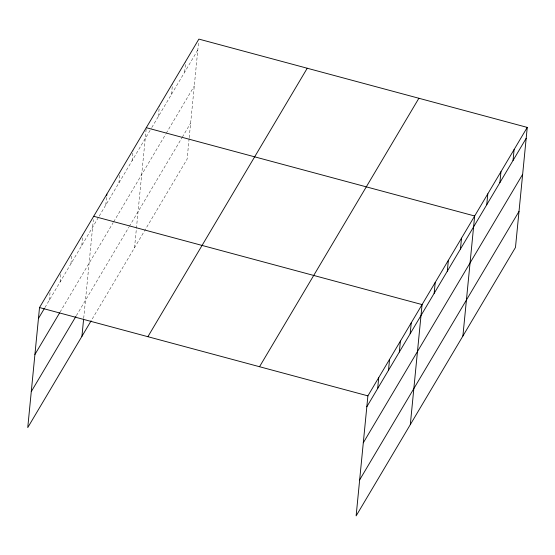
<?xml version="1.0" encoding="UTF-8"?>
<svg xmlns="http://www.w3.org/2000/svg" width="555" height="555" viewBox="0 0 555 555"><rect width="100%" height="100%" fill="white"/><g stroke="black" fill="none" stroke-linecap="round" stroke-linejoin="round"><path stroke-width="0.42" stroke-dasharray="2.77 2.08" d="M49.284 300.213L50.276 290.14M60.12 281.961L60.863 274.406M70.957 263.708L71.699 256.146M81.793 245.449L82.861 234.536M83.694 318.32L93.372 219.641M105.776 205.045L106.685 195.811M118.923 182.9L119.915 172.827M132.069 160.749L133.061 150.676M134.518 247.731L146.208 128.531M158.362 116.46L159.354 106.38M171.509 94.308L172.501 84.235M184.655 72.164L185.648 62.084M189.123 138.563L187.104 159.139L91.575 320.082M189.206 137.702L198.544 42.458M44.955 307.519L98.769 216.859M99.206 216.124L151.355 128.267M151.792 127.532L197.802 50.012M60.058 312.132L113.199 222.604M113.643 221.868L165.792 134.012M166.229 133.276L194.271 86.025M76.361 315.642L128.843 227.224M129.287 226.482L181.874 137.897M182.311 137.154L190.636 123.127"/><path stroke-width="0.83" d="M527.25 127.4L367.896 395.861L356.123 515.9L515.477 247.447L527.25 127.4L198.877 39.1L39.523 307.553L27.75 427.6L91.131 320.818M81.932 336.323L83.611 319.174M106.685 195.811L106.844 194.132M377.664 388.521L378.732 377.601M388.5 370.261L389.568 359.349M399.336 352.009L400.405 341.096M410.166 333.756L411.241 322.837M410.305 424.624L422.077 304.584L93.698 216.283M434.149 293.352L435.224 282.433M447.302 271.201L448.371 260.288M460.449 249.056L461.517 238.144M462.891 336.032L474.664 215.992L146.291 127.692M486.742 204.76L487.81 193.848M499.888 182.609L500.957 171.696M513.035 160.464L514.103 149.552M38.448 318.473L44.518 308.247M34.916 354.485L59.628 312.86M31.281 391.587L75.924 316.378M147.887 336.698L307.241 68.237M259.532 366.716L418.886 98.263M366.827 406.773L526.182 138.313M363.296 442.786L522.65 174.326M359.654 479.888L519.008 211.434M39.523 307.553L367.896 395.861"/></g></svg>
